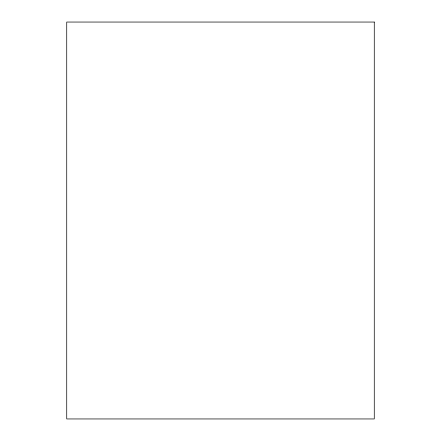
<?xml version="1.0" encoding="UTF-8"?>
<svg xmlns="http://www.w3.org/2000/svg" width="441" height="441" viewBox="0 0 441 441"><rect width="100%" height="100%" fill="white"/><g stroke="black" fill="none" stroke-linecap="round" stroke-linejoin="round"><path stroke-width="0.66" d="M374.271 22.05L66.729 22.05L66.729 418.95L374.271 418.95L374.271 22.05"/></g></svg>
